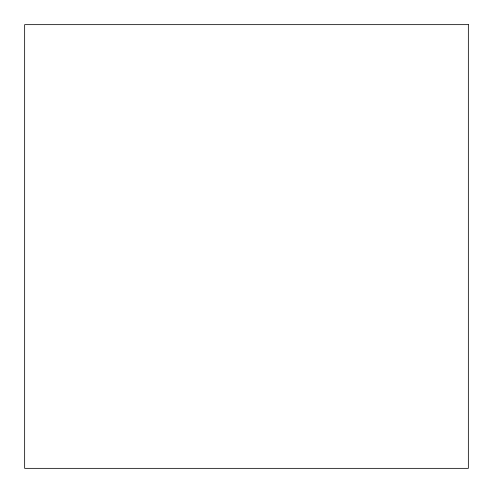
<?xml version="1.0" encoding="UTF-8"?>
<svg xmlns="http://www.w3.org/2000/svg" width="493" height="493" viewBox="0 0 493 493"><rect width="100%" height="100%" fill="white"/><g stroke="black" fill="none" stroke-linecap="round" stroke-linejoin="round"><path stroke-width="0.74" d="M468.35 24.65L24.65 24.65L24.65 468.35L468.35 468.35L468.35 24.65"/></g></svg>
